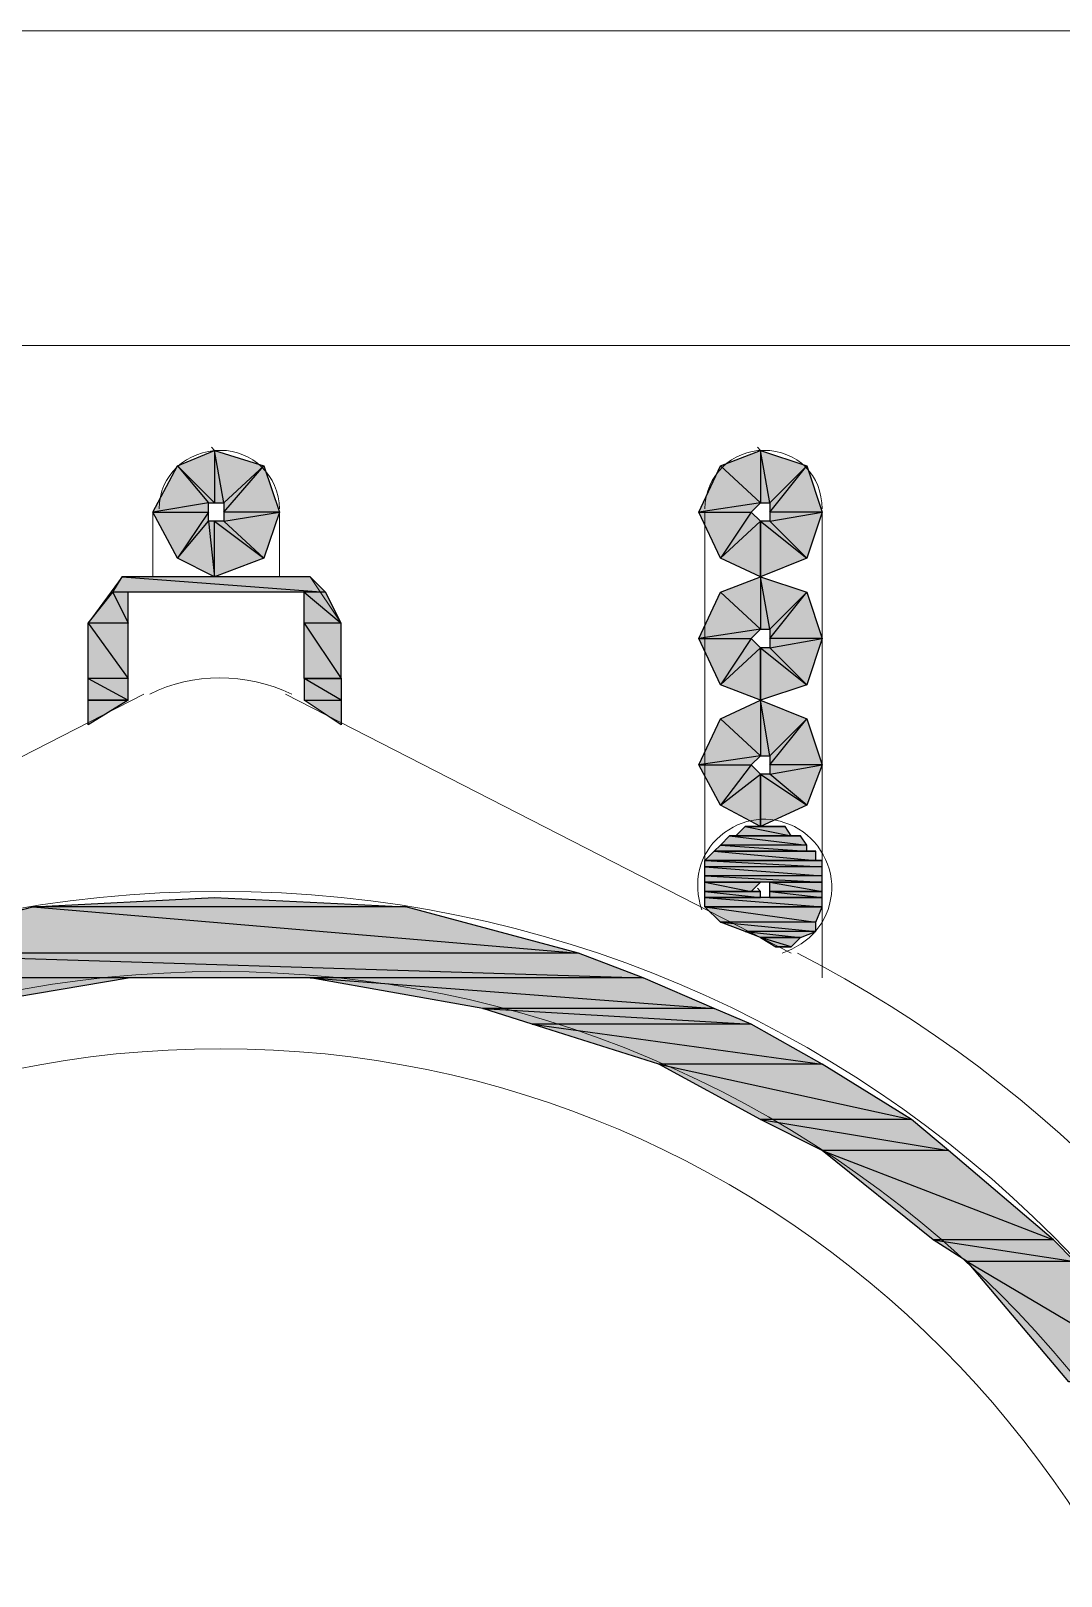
# Model space of a CAD drawing. Header units: millimetres. Extents: x 40 to 176, y -32 to 59.
# Drawn here: x 105.347 to 105.813, y 4.394 to 5.094 of the extents above; entities that cross this region are included whole.
import ezdxf

# ---------------------------------------------------------------- set-up
doc = ezdxf.new("R2010")
doc.units = ezdxf.units.MM
doc.layers.add('15 - Quadro de medição', color=6, linetype='Continuous')

msp = doc.modelspace()

# ---------------------------------------------------------------- hatches: boundary and pattern name
at = {"layer": '15 - Quadro de medição', "true_color": 0x000007}
h = msp.add_hatch(color=7, dxfattribs=at)
h.paths.add_polyline_path([(105.45243, 4.85472), (105.43428, 4.87148), (105.45942, 4.87567)])
h.paths.add_polyline_path([(105.43428, 4.87148), (105.45942, 4.87567), (105.43428, 4.87567)])
h.paths.add_polyline_path([(105.45942, 4.87567), (105.43428, 4.87567), (105.45243, 4.89662)])
h.paths.add_polyline_path([(105.43428, 4.87567), (105.45243, 4.89662), (105.43428, 4.87986)])
h.paths.add_polyline_path([(105.45243, 4.89662), (105.43428, 4.87986), (105.43009, 4.90361)])
h.paths.add_polyline_path([(105.43428, 4.87986), (105.43009, 4.90361), (105.43009, 4.87986)])
h.paths.add_polyline_path([(105.43009, 4.90361), (105.43009, 4.87986), (105.41332, 4.89662)])
h.paths.add_polyline_path([(105.43009, 4.87986), (105.41332, 4.89662), (105.42729, 4.87986)])
h.paths.add_polyline_path([(105.41332, 4.89662), (105.42729, 4.87986), (105.40215, 4.87567)])
h.paths.add_polyline_path([(105.42729, 4.87986), (105.40215, 4.87567), (105.42729, 4.87567)])
h.paths.add_polyline_path([(105.40215, 4.87567), (105.42729, 4.87567), (105.41332, 4.85472)])
h.paths.add_polyline_path([(105.42729, 4.87567), (105.41332, 4.85472), (105.42729, 4.87148)])
h.paths.add_polyline_path([(105.41332, 4.85472), (105.42729, 4.87148), (105.43009, 4.84634)])
h.paths.add_polyline_path([(105.42729, 4.87148), (105.43009, 4.84634), (105.43009, 4.87148)])
h.paths.add_polyline_path([(105.43009, 4.84634), (105.43009, 4.87148), (105.45243, 4.85472)])
h.paths.add_polyline_path([(105.43009, 4.87148), (105.45243, 4.85472), (105.43428, 4.87148)])
h = msp.add_hatch(color=7, dxfattribs=at)
h.paths.add_polyline_path([(105.70525, 4.87567), (105.6815, 4.87567), (105.69826, 4.89662)])
h.paths.add_polyline_path([(105.6815, 4.87567), (105.69826, 4.89662), (105.6815, 4.87986)])
h.paths.add_polyline_path([(105.69826, 4.89662), (105.6815, 4.87986), (105.67731, 4.90361)])
h.paths.add_polyline_path([(105.6815, 4.87986), (105.67731, 4.90361), (105.67731, 4.87986)])
h.paths.add_polyline_path([(105.67731, 4.90361), (105.67731, 4.87986), (105.65915, 4.89662)])
h = msp.add_hatch(color=7, dxfattribs=at)
h.paths.add_polyline_path([(105.65915, 4.89662), (105.67731, 4.87986), (105.64938, 4.87567)])
h.paths.add_polyline_path([(105.67731, 4.87986), (105.64938, 4.87567), (105.67312, 4.87567)])
h.paths.add_polyline_path([(105.64938, 4.87567), (105.67312, 4.87567), (105.65915, 4.85472)])
h.paths.add_polyline_path([(105.67312, 4.87567), (105.65915, 4.85472), (105.67731, 4.87148)])
h.paths.add_polyline_path([(105.65915, 4.85472), (105.67731, 4.87148), (105.67731, 4.84634)])
h = msp.add_hatch(color=7, dxfattribs=at)
h.paths.add_polyline_path([(105.67731, 4.84634), (105.67731, 4.87148), (105.69826, 4.85472)])
h.paths.add_polyline_path([(105.67731, 4.87148), (105.69826, 4.85472), (105.6815, 4.87148)])
h.paths.add_polyline_path([(105.69826, 4.85472), (105.6815, 4.87148), (105.70525, 4.87567)])
h.paths.add_polyline_path([(105.6815, 4.87148), (105.70525, 4.87567), (105.6815, 4.87567)])
h = msp.add_hatch(color=7, dxfattribs=at)
h.paths.add_polyline_path([(105.47339, 4.84634), (105.38818, 4.84634), (105.48037, 4.83936)])
h.paths.add_polyline_path([(105.38818, 4.84634), (105.48037, 4.83936), (105.38399, 4.83936)])
h = msp.add_hatch(color=7, dxfattribs=at)
h.paths.add_polyline_path([(105.70525, 4.81841), (105.6815, 4.81841), (105.69826, 4.83936)])
h.paths.add_polyline_path([(105.6815, 4.81841), (105.69826, 4.83936), (105.6815, 4.8226)])
h.paths.add_polyline_path([(105.69826, 4.83936), (105.6815, 4.8226), (105.67731, 4.84634)])
h.paths.add_polyline_path([(105.6815, 4.8226), (105.67731, 4.84634), (105.67731, 4.8226)])
h.paths.add_polyline_path([(105.67731, 4.84634), (105.67731, 4.8226), (105.65915, 4.83936)])
h = msp.add_hatch(color=7, dxfattribs=at)
h.paths.add_polyline_path([(105.39098, 4.83936), (105.38399, 4.83936), (105.39098, 4.82539)])
h.paths.add_polyline_path([(105.38399, 4.83936), (105.39098, 4.82539), (105.37282, 4.82539)])
h = msp.add_hatch(color=7, dxfattribs=at)
h.paths.add_polyline_path([(105.48037, 4.83936), (105.47059, 4.83936), (105.48735, 4.82539)])
h.paths.add_polyline_path([(105.47059, 4.83936), (105.48735, 4.82539), (105.47059, 4.82539)])
h = msp.add_hatch(color=7, dxfattribs=at)
h.paths.add_polyline_path([(105.65915, 4.83936), (105.67731, 4.8226), (105.64938, 4.81841)])
h.paths.add_polyline_path([(105.67731, 4.8226), (105.64938, 4.81841), (105.67312, 4.81841)])
h.paths.add_polyline_path([(105.64938, 4.81841), (105.67312, 4.81841), (105.65915, 4.79745)])
h.paths.add_polyline_path([(105.67312, 4.81841), (105.65915, 4.79745), (105.67731, 4.81422)])
h.paths.add_polyline_path([(105.65915, 4.79745), (105.67731, 4.81422), (105.67731, 4.79047)])
h = msp.add_hatch(color=7, dxfattribs=at)
h.paths.add_polyline_path([(105.39098, 4.82539), (105.37282, 4.82539), (105.39098, 4.80025)])
h.paths.add_polyline_path([(105.37282, 4.82539), (105.39098, 4.80025), (105.37282, 4.80025)])
h = msp.add_hatch(color=7, dxfattribs=at)
h.paths.add_polyline_path([(105.48735, 4.82539), (105.47059, 4.82539), (105.48735, 4.80025)])
h.paths.add_polyline_path([(105.47059, 4.82539), (105.48735, 4.80025), (105.47059, 4.80025)])
h = msp.add_hatch(color=7, dxfattribs=at)
h.paths.add_polyline_path([(105.67731, 4.79047), (105.67731, 4.81422), (105.69826, 4.79745)])
h.paths.add_polyline_path([(105.67731, 4.81422), (105.69826, 4.79745), (105.6815, 4.81422)])
h.paths.add_polyline_path([(105.69826, 4.79745), (105.6815, 4.81422), (105.70525, 4.81841)])
h.paths.add_polyline_path([(105.6815, 4.81422), (105.70525, 4.81841), (105.6815, 4.81841)])
h = msp.add_hatch(color=7, dxfattribs=at)
h.paths.add_polyline_path([(105.39098, 4.80025), (105.37282, 4.80025), (105.39098, 4.79047)])
h.paths.add_polyline_path([(105.37282, 4.80025), (105.39098, 4.79047), (105.37282, 4.79047)])
h = msp.add_hatch(color=7, dxfattribs=at)
h.paths.add_polyline_path([(105.47059, 4.80025), (105.47059, 4.79047), (105.48735, 4.79047)])
h.paths.add_polyline_path([(105.47059, 4.79047), (105.48735, 4.79047), (105.48735, 4.7793)])
for points in [[(105.47059, 4.80025), (105.48735, 4.80025), (105.48735, 4.79047)], [(105.37282, 4.79047), (105.39098, 4.79047), (105.37282, 4.7793)], [(105.67731, 4.7332), (105.6815, 4.7332), (105.68011, 4.7332)], [(105.43009, 4.70108), (105.51668, 4.69689), (105.34768, 4.69689)], [(105.67731, 4.68292), (105.69547, 4.68292), (105.69128, 4.67873)]]:
    msp.add_hatch(color=7, dxfattribs=at).paths.add_polyline_path(points)
h = msp.add_hatch(color=7, dxfattribs=at)
h.paths.add_polyline_path([(105.70525, 4.76114), (105.6815, 4.76114), (105.69826, 4.78209)])
h.paths.add_polyline_path([(105.6815, 4.76114), (105.69826, 4.78209), (105.6815, 4.76533)])
h.paths.add_polyline_path([(105.69826, 4.78209), (105.6815, 4.76533), (105.67731, 4.79047)])
h.paths.add_polyline_path([(105.6815, 4.76533), (105.67731, 4.79047), (105.67731, 4.76533)])
h.paths.add_polyline_path([(105.67731, 4.79047), (105.67731, 4.76533), (105.65915, 4.78209)])
h = msp.add_hatch(color=7, dxfattribs=at)
h.paths.add_polyline_path([(105.65915, 4.78209), (105.67731, 4.76533), (105.64938, 4.76114)])
h.paths.add_polyline_path([(105.67731, 4.76533), (105.64938, 4.76114), (105.67312, 4.76114)])
h.paths.add_polyline_path([(105.64938, 4.76114), (105.67312, 4.76114), (105.65915, 4.74298)])
h.paths.add_polyline_path([(105.67312, 4.76114), (105.65915, 4.74298), (105.67731, 4.75695)])
h.paths.add_polyline_path([(105.65915, 4.74298), (105.67731, 4.75695), (105.67731, 4.7332)])
h = msp.add_hatch(color=7, dxfattribs=at)
h.paths.add_polyline_path([(105.67731, 4.7332), (105.67731, 4.75695), (105.69826, 4.74298)])
h.paths.add_polyline_path([(105.67731, 4.75695), (105.69826, 4.74298), (105.6815, 4.75695)])
h.paths.add_polyline_path([(105.69826, 4.74298), (105.6815, 4.75695), (105.70525, 4.76114)])
h.paths.add_polyline_path([(105.6815, 4.75695), (105.70525, 4.76114), (105.6815, 4.76114)])
h = msp.add_hatch(color=7, dxfattribs=at)
h.paths.add_polyline_path([(105.68849, 4.7332), (105.67033, 4.7332), (105.69128, 4.72901)])
h.paths.add_polyline_path([(105.67033, 4.7332), (105.69128, 4.72901), (105.66614, 4.72901)])
h.paths.add_polyline_path([(105.69128, 4.72901), (105.66614, 4.72901)])
h.paths.add_polyline_path([(105.66614, 4.72901), (105.69128, 4.72901)])
h = msp.add_hatch(color=7, dxfattribs=at)
h.paths.add_polyline_path([(105.68849, 4.7332), (105.67033, 4.7332)])
h.paths.add_polyline_path([(105.68849, 4.7332), (105.67033, 4.7332), (105.6843, 4.7332)])
h = msp.add_hatch(color=7, dxfattribs=at)
h.paths.add_polyline_path([(105.69826, 4.72482), (105.65915, 4.72482), (105.69826, 4.72203)])
h.paths.add_polyline_path([(105.65915, 4.72482), (105.69826, 4.72203), (105.65636, 4.72203)])
h = msp.add_hatch(color=7, dxfattribs=at)
h.paths.add_polyline_path([(105.69547, 4.72901), (105.66334, 4.72901), (105.69826, 4.72482)])
h.paths.add_polyline_path([(105.66334, 4.72901), (105.69826, 4.72482), (105.65915, 4.72482)])
h = msp.add_hatch(color=7, dxfattribs=at)
h.paths.add_polyline_path([(105.70245, 4.72203), (105.65636, 4.72203), (105.70245, 4.71784)])
h.paths.add_polyline_path([(105.65636, 4.72203), (105.70245, 4.71784), (105.65217, 4.71784)])
h = msp.add_hatch(color=7, dxfattribs=at)
h.paths.add_polyline_path([(105.70525, 4.71784), (105.65217, 4.71784)])
h.paths.add_polyline_path([(105.70525, 4.71784), (105.65217, 4.71784), (105.70245, 4.71784)])
h = msp.add_hatch(color=7, dxfattribs=at)
h.paths.add_polyline_path([(105.70525, 4.71784), (105.65217, 4.71784), (105.70525, 4.71505)])
h.paths.add_polyline_path([(105.65217, 4.71784), (105.70525, 4.71505), (105.65217, 4.71505)])
h = msp.add_hatch(color=7, dxfattribs=at)
h.paths.add_polyline_path([(105.70245, 4.72203), (105.65636, 4.72203)])
h.paths.add_polyline_path([(105.70245, 4.72203), (105.65636, 4.72203), (105.69826, 4.72203)])
h = msp.add_hatch(color=7, dxfattribs=at)
h.paths.add_polyline_path([(105.70525, 4.71505), (105.65217, 4.71505), (105.70525, 4.71085)])
h.paths.add_polyline_path([(105.65217, 4.71505), (105.70525, 4.71085), (105.65217, 4.71085)])
h = msp.add_hatch(color=7, dxfattribs=at)
h.paths.add_polyline_path([(105.70525, 4.71085), (105.65217, 4.71085), (105.70525, 4.70806)])
h.paths.add_polyline_path([(105.65217, 4.71085), (105.70525, 4.70806), (105.65217, 4.70806)])
h = msp.add_hatch(color=7, dxfattribs=at)
h.paths.add_polyline_path([(105.67731, 4.70806), (105.65217, 4.70806), (105.67312, 4.70387)])
h.paths.add_polyline_path([(105.65217, 4.70806), (105.67312, 4.70387), (105.65217, 4.70387)])
h = msp.add_hatch(color=7, dxfattribs=at)
h.paths.add_polyline_path([(105.67731, 4.70387), (105.65217, 4.70387)])
h.paths.add_polyline_path([(105.67731, 4.70387), (105.65217, 4.70387), (105.67312, 4.70387)])
h = msp.add_hatch(color=7, dxfattribs=at)
h.paths.add_polyline_path([(105.67731, 4.70387), (105.65217, 4.70387), (105.67731, 4.70108)])
h.paths.add_polyline_path([(105.65217, 4.70387), (105.67731, 4.70108), (105.65217, 4.70108)])
h = msp.add_hatch(color=7, dxfattribs=at)
h.paths.add_polyline_path([(105.70525, 4.70806), (105.6815, 4.70806), (105.70525, 4.70387)])
h.paths.add_polyline_path([(105.6815, 4.70806), (105.70525, 4.70387), (105.6815, 4.70387)])
h = msp.add_hatch(color=7, dxfattribs=at)
h.paths.add_polyline_path([(105.70525, 4.70387), (105.6815, 4.70387), (105.70525, 4.70108)])
h.paths.add_polyline_path([(105.6815, 4.70387), (105.70525, 4.70108), (105.6815, 4.70108)])
h = msp.add_hatch(color=7, dxfattribs=at)
h.paths.add_polyline_path([(105.51668, 4.69689), (105.34768, 4.69689), (105.5949, 4.67594)])
h.paths.add_polyline_path([(105.34768, 4.69689), (105.5949, 4.67594), (105.26667, 4.67594)])
h = msp.add_hatch(color=7, dxfattribs=at)
h.paths.add_polyline_path([(105.70525, 4.70108), (105.65217, 4.70108), (105.70525, 4.69689)])
h.paths.add_polyline_path([(105.65217, 4.70108), (105.70525, 4.69689), (105.65217, 4.69689)])
h.paths.add_polyline_path([(105.70525, 4.69689), (105.65217, 4.69689)])
h.paths.add_polyline_path([(105.65217, 4.69689), (105.70525, 4.69689)])
h.paths.add_polyline_path([(105.70525, 4.69689), (105.65217, 4.69689)])
h.paths.add_polyline_path([(105.70525, 4.69689), (105.65217, 4.69689)])
h = msp.add_hatch(color=7, dxfattribs=at)
h.paths.add_polyline_path([(105.70525, 4.69689), (105.65217, 4.69689), (105.70245, 4.6899)])
h.paths.add_polyline_path([(105.65217, 4.69689), (105.70245, 4.6899), (105.65915, 4.6899)])
h = msp.add_hatch(color=7, dxfattribs=at)
h.paths.add_polyline_path([(105.70245, 4.6899), (105.65915, 4.6899), (105.70245, 4.68571)])
h.paths.add_polyline_path([(105.65915, 4.6899), (105.70245, 4.68571), (105.67033, 4.68571)])
h = msp.add_hatch(color=7, dxfattribs=at)
h.paths.add_polyline_path([(105.70245, 4.68571), (105.67033, 4.68571), (105.69547, 4.68292)])
h.paths.add_polyline_path([(105.67033, 4.68571), (105.69547, 4.68292), (105.67731, 4.68292)])
h = msp.add_hatch(color=7, dxfattribs=at)
h.paths.add_polyline_path([(105.67731, 4.68292), (105.6843, 4.67873), (105.69128, 4.67873)])
h.paths.add_polyline_path([(105.6843, 4.67873), (105.69128, 4.67873), (105.68849, 4.67873)])
h = msp.add_hatch(color=7, dxfattribs=at)
h.paths.add_polyline_path([(105.5949, 4.67594), (105.26667, 4.67594), (105.62424, 4.66476)])
h.paths.add_polyline_path([(105.26667, 4.67594), (105.62424, 4.66476), (105.23733, 4.66476)])
h = msp.add_hatch(color=7, dxfattribs=at)
h.paths.add_polyline_path([(105.39098, 4.66476), (105.23733, 4.66476), (105.30857, 4.65079)])
h.paths.add_polyline_path([(105.23733, 4.66476), (105.30857, 4.65079), (105.20521, 4.65079)])
h = msp.add_hatch(color=7, dxfattribs=at)
h.paths.add_polyline_path([(105.62424, 4.66476), (105.47339, 4.66476), (105.65636, 4.65079)])
h.paths.add_polyline_path([(105.47339, 4.66476), (105.65636, 4.65079), (105.5516, 4.65079)])
h = msp.add_hatch(color=7, dxfattribs=at)
h.paths.add_polyline_path([(105.65636, 4.65079), (105.5516, 4.65079), (105.67312, 4.64381)])
h.paths.add_polyline_path([(105.5516, 4.65079), (105.67312, 4.64381), (105.57395, 4.64381)])
h = msp.add_hatch(color=7, dxfattribs=at)
h.paths.add_polyline_path([(105.67312, 4.64381), (105.57395, 4.64381), (105.70525, 4.62565)])
h.paths.add_polyline_path([(105.57395, 4.64381), (105.70525, 4.62565), (105.63122, 4.62565)])
h = msp.add_hatch(color=7, dxfattribs=at)
h.paths.add_polyline_path([(105.70525, 4.62565), (105.63122, 4.62565), (105.74575, 4.60051)])
h.paths.add_polyline_path([(105.63122, 4.62565), (105.74575, 4.60051), (105.67731, 4.60051)])
h = msp.add_hatch(color=7, dxfattribs=at)
h.paths.add_polyline_path([(105.74575, 4.60051), (105.67731, 4.60051), (105.76251, 4.58654)])
h.paths.add_polyline_path([(105.67731, 4.60051), (105.76251, 4.58654), (105.70525, 4.58654)])
h = msp.add_hatch(color=7, dxfattribs=at)
h.paths.add_polyline_path([(105.76251, 4.58654), (105.70525, 4.58654), (105.81, 4.54604)])
h.paths.add_polyline_path([(105.70525, 4.58654), (105.81, 4.54604), (105.75553, 4.54604)])
h = msp.add_hatch(color=7, dxfattribs=at)
h.paths.add_polyline_path([(105.81, 4.54604), (105.75553, 4.54604), (105.81978, 4.53626)])
h.paths.add_polyline_path([(105.75553, 4.54604), (105.81978, 4.53626), (105.77089, 4.53626)])
h = msp.add_hatch(color=7, dxfattribs=at)
h.paths.add_polyline_path([(105.81978, 4.53626), (105.77089, 4.53626), (105.86308, 4.48179)])
h.paths.add_polyline_path([(105.77089, 4.53626), (105.86308, 4.48179), (105.81699, 4.48179)])

# ---------------------------------------------------------------- linework, layer by layer
at = {"layer": '15 - Quadro de medição', "color": 7, "linetype": 'Continuous', "lineweight": 20, "true_color": 0x000007}
msp.add_lwpolyline([(104.50124, 5.09357), (106.35334, 5.09357), (106.35334, 1.38517), (104.50124, 1.38517)], close=True, dxfattribs=at)
for points in [[(104.57248, 4.9511), (106.28909, 4.9511), (106.28909, 1.38517), (104.56549, 1.38517), (104.5641, 1.38657), (104.50124, 1.38517)], [(104.58644, 4.9511), (106.26674, 4.9511), (106.26674, 4.9511)], [(105.43009, 4.90361), (105.42869, 4.905), (105.42869, 4.905)], [(105.67731, 4.90361), (105.67592, 4.905), (105.67592, 4.905)], [(105.40215, 4.87567), (105.40215, 4.84634), (105.40215, 4.84634)], [(105.45942, 4.84634), (105.45942, 4.87567), (105.45942, 4.87567)], [(105.65217, 4.87567), (105.65217, 4.69689), (105.65217, 4.69689)], [(105.70525, 4.66476), (105.70525, 4.87567), (105.70525, 4.87567)], [(105.48735, 4.7793), (105.48735, 4.82539), (105.47339, 4.84634), (105.43009, 4.84634), (105.38818, 4.84634), (105.37282, 4.82539), (105.37282, 4.7793)], [(105.47059, 4.79047), (105.47059, 4.80025), (105.47059, 4.83936), (105.43009, 4.83936), (105.39098, 4.83936), (105.39098, 4.80025), (105.39098, 4.79047)], [(105.39796, 4.79326), (105.16889, 4.67594), (105.16889, 4.67594)], [(105.69128, 4.67594), (105.46221, 4.79326), (105.46221, 4.79326)], [(105.67731, 4.70387), (105.67592, 4.70527), (105.67592, 4.70527)]]:
    msp.add_lwpolyline(points, dxfattribs=at)
at = {"layer": '15 - Quadro de medição', "color": 7, "linetype": 'Continuous', "lineweight": -2, "true_color": 0x000007}
for points in [[(105.43009, 4.90361), (105.43009, 4.87986), (105.41332, 4.89662)], [(105.45243, 4.89662), (105.43428, 4.87986), (105.43009, 4.90361)], [(105.43428, 4.87986), (105.43009, 4.90361), (105.43009, 4.87986)], [(105.67731, 4.90361), (105.67731, 4.87986), (105.65915, 4.89662)], [(105.69826, 4.89662), (105.6815, 4.87986), (105.67731, 4.90361)], [(105.6815, 4.87986), (105.67731, 4.90361), (105.67731, 4.87986)], [(105.41332, 4.89662), (105.42729, 4.87986), (105.40215, 4.87567)], [(105.43009, 4.87986), (105.41332, 4.89662), (105.42729, 4.87986)], [(105.45942, 4.87567), (105.43428, 4.87567), (105.45243, 4.89662)], [(105.43428, 4.87567), (105.45243, 4.89662), (105.43428, 4.87986)], [(105.65915, 4.89662), (105.67731, 4.87986), (105.64938, 4.87567)], [(105.70525, 4.87567), (105.6815, 4.87567), (105.69826, 4.89662)], [(105.6815, 4.87567), (105.69826, 4.89662), (105.6815, 4.87986)], [(105.42729, 4.87986), (105.40215, 4.87567), (105.42729, 4.87567)], [(105.67731, 4.87986), (105.64938, 4.87567), (105.67312, 4.87567)], [(105.40215, 4.87567), (105.42729, 4.87567), (105.41332, 4.85472)], [(105.42729, 4.87567), (105.41332, 4.85472), (105.42729, 4.87148)], [(105.41332, 4.85472), (105.42729, 4.87148), (105.43009, 4.84634)], [(105.42729, 4.87148), (105.43009, 4.84634), (105.43009, 4.87148)], [(105.43009, 4.84634), (105.43009, 4.87148), (105.45243, 4.85472)], [(105.43009, 4.87148), (105.45243, 4.85472), (105.43428, 4.87148)], [(105.45243, 4.85472), (105.43428, 4.87148), (105.45942, 4.87567)], [(105.43428, 4.87148), (105.45942, 4.87567), (105.43428, 4.87567)], [(105.64938, 4.87567), (105.67312, 4.87567), (105.65915, 4.85472)], [(105.67312, 4.87567), (105.65915, 4.85472), (105.67731, 4.87148)], [(105.65915, 4.85472), (105.67731, 4.87148), (105.67731, 4.84634)], [(105.67731, 4.84634), (105.67731, 4.87148), (105.69826, 4.85472)], [(105.67731, 4.87148), (105.69826, 4.85472), (105.6815, 4.87148)], [(105.69826, 4.85472), (105.6815, 4.87148), (105.70525, 4.87567)], [(105.6815, 4.87148), (105.70525, 4.87567), (105.6815, 4.87567)], [(105.38818, 4.84634), (105.48037, 4.83936), (105.38399, 4.83936)], [(105.47339, 4.84634), (105.38818, 4.84634), (105.48037, 4.83936)], [(105.67731, 4.84634), (105.67731, 4.8226), (105.65915, 4.83936)], [(105.69826, 4.83936), (105.6815, 4.8226), (105.67731, 4.84634)], [(105.6815, 4.8226), (105.67731, 4.84634), (105.67731, 4.8226)], [(105.38399, 4.83936), (105.39098, 4.82539), (105.37282, 4.82539)], [(105.39098, 4.83936), (105.38399, 4.83936), (105.39098, 4.82539)], [(105.48037, 4.83936), (105.47059, 4.83936), (105.48735, 4.82539)], [(105.47059, 4.83936), (105.48735, 4.82539), (105.47059, 4.82539)], [(105.65915, 4.83936), (105.67731, 4.8226), (105.64938, 4.81841)], [(105.70525, 4.81841), (105.6815, 4.81841), (105.69826, 4.83936)], [(105.6815, 4.81841), (105.69826, 4.83936), (105.6815, 4.8226)], [(105.39098, 4.82539), (105.37282, 4.82539), (105.39098, 4.80025)], [(105.37282, 4.82539), (105.39098, 4.80025), (105.37282, 4.80025)], [(105.48735, 4.82539), (105.47059, 4.82539), (105.48735, 4.80025)], [(105.47059, 4.82539), (105.48735, 4.80025), (105.47059, 4.80025)], [(105.67731, 4.8226), (105.64938, 4.81841), (105.67312, 4.81841)], [(105.64938, 4.81841), (105.67312, 4.81841), (105.65915, 4.79745)], [(105.67312, 4.81841), (105.65915, 4.79745), (105.67731, 4.81422)], [(105.69826, 4.79745), (105.6815, 4.81422), (105.70525, 4.81841)], [(105.6815, 4.81422), (105.70525, 4.81841), (105.6815, 4.81841)], [(105.65915, 4.79745), (105.67731, 4.81422), (105.67731, 4.79047)], [(105.67731, 4.79047), (105.67731, 4.81422), (105.69826, 4.79745)], [(105.67731, 4.81422), (105.69826, 4.79745), (105.6815, 4.81422)], [(105.39098, 4.80025), (105.37282, 4.80025), (105.39098, 4.79047)], [(105.37282, 4.80025), (105.39098, 4.79047), (105.37282, 4.79047)], [(105.47059, 4.80025), (105.47059, 4.79047), (105.48735, 4.79047)], [(105.47059, 4.80025), (105.48735, 4.80025), (105.48735, 4.79047)], [(105.37282, 4.79047), (105.39098, 4.79047), (105.37282, 4.7793)], [(105.47059, 4.79047), (105.48735, 4.79047), (105.48735, 4.7793)], [(105.67731, 4.79047), (105.67731, 4.76533), (105.65915, 4.78209)], [(105.69826, 4.78209), (105.6815, 4.76533), (105.67731, 4.79047)], [(105.6815, 4.76533), (105.67731, 4.79047), (105.67731, 4.76533)], [(105.65915, 4.78209), (105.67731, 4.76533), (105.64938, 4.76114)], [(105.70525, 4.76114), (105.6815, 4.76114), (105.69826, 4.78209)], [(105.6815, 4.76114), (105.69826, 4.78209), (105.6815, 4.76533)], [(105.67731, 4.76533), (105.64938, 4.76114), (105.67312, 4.76114)], [(105.64938, 4.76114), (105.67312, 4.76114), (105.65915, 4.74298)], [(105.67312, 4.76114), (105.65915, 4.74298), (105.67731, 4.75695)], [(105.69826, 4.74298), (105.6815, 4.75695), (105.70525, 4.76114)], [(105.6815, 4.75695), (105.70525, 4.76114), (105.6815, 4.76114)], [(105.65915, 4.74298), (105.67731, 4.75695), (105.67731, 4.7332)], [(105.67731, 4.7332), (105.67731, 4.75695), (105.69826, 4.74298)], [(105.67731, 4.75695), (105.69826, 4.74298), (105.6815, 4.75695)], [(105.67033, 4.7332), (105.69128, 4.72901), (105.66614, 4.72901)], [(105.67731, 4.7332), (105.6843, 4.7332), (105.67033, 4.7332)], [(105.68849, 4.7332), (105.68849, 4.7332), (105.67033, 4.7332)], [(105.68849, 4.7332), (105.67033, 4.7332), (105.6843, 4.7332)], [(105.68849, 4.7332), (105.67033, 4.7332), (105.69128, 4.72901)], [(105.67731, 4.7332), (105.6815, 4.7332), (105.68011, 4.7332)], [(105.6815, 4.7332), (105.67731, 4.7332), (105.6843, 4.7332)], [(105.65915, 4.72482), (105.69826, 4.72203), (105.65636, 4.72203)], [(105.66334, 4.72901), (105.69826, 4.72482), (105.65915, 4.72482)], [(105.69826, 4.72482), (105.65915, 4.72482), (105.69826, 4.72203)], [(105.66614, 4.72901), (105.69547, 4.72901), (105.66334, 4.72901)], [(105.69547, 4.72901), (105.66334, 4.72901), (105.69826, 4.72482)], [(105.69128, 4.72901), (105.66614, 4.72901)], [(105.66614, 4.72901), (105.69128, 4.72901), (105.69128, 4.72901)], [(105.69128, 4.72901), (105.66614, 4.72901), (105.69547, 4.72901)], [(105.65636, 4.72203), (105.70245, 4.71784), (105.65217, 4.71784)], [(105.70525, 4.71784), (105.70525, 4.71784), (105.65217, 4.71784)], [(105.70525, 4.71784), (105.65217, 4.71784), (105.70245, 4.71784)], [(105.70525, 4.71784), (105.65217, 4.71784), (105.70525, 4.71505)], [(105.65217, 4.71784), (105.70525, 4.71505), (105.65217, 4.71505)], [(105.70245, 4.72203), (105.70245, 4.72203), (105.65636, 4.72203)], [(105.70245, 4.72203), (105.65636, 4.72203), (105.69826, 4.72203)], [(105.70245, 4.72203), (105.65636, 4.72203), (105.70245, 4.71784)], [(105.70525, 4.71505), (105.65217, 4.71505), (105.70525, 4.71085)], [(105.65217, 4.71505), (105.70525, 4.71085), (105.65217, 4.71085)], [(105.70525, 4.71085), (105.65217, 4.71085), (105.70525, 4.70806)], [(105.65217, 4.71085), (105.70525, 4.70806), (105.65217, 4.70806)], [(105.65217, 4.70806), (105.67731, 4.70806), (105.67731, 4.70806)], [(105.67731, 4.70806), (105.67731, 4.70806), (105.65217, 4.70806)], [(105.65217, 4.70806), (105.67731, 4.70806), (105.67731, 4.70806)], [(105.67731, 4.70806), (105.67731, 4.70806), (105.65217, 4.70806)], [(105.65217, 4.70806), (105.67731, 4.70806), (105.67731, 4.70806)], [(105.67731, 4.70806), (105.67731, 4.70806), (105.65217, 4.70806)], [(105.65217, 4.70806), (105.67731, 4.70806), (105.67731, 4.70806)], [(105.67731, 4.70806), (105.67731, 4.70806), (105.65217, 4.70806)], [(105.65217, 4.70806), (105.67731, 4.70806), (105.67731, 4.70806)], [(105.67731, 4.70806), (105.67731, 4.70806), (105.65217, 4.70806)], [(105.65217, 4.70806), (105.67731, 4.70806), (105.67731, 4.70806)], [(105.67731, 4.70806), (105.67731, 4.70806), (105.65217, 4.70806)], [(105.65217, 4.70806), (105.67731, 4.70806), (105.67731, 4.70806)], [(105.67731, 4.70806), (105.67731, 4.70806), (105.65217, 4.70806)], [(105.67731, 4.70806), (105.65217, 4.70806), (105.67312, 4.70387)], [(105.65217, 4.70806), (105.67312, 4.70387), (105.65217, 4.70387)], [(105.65217, 4.70387), (105.67312, 4.70387), (105.67312, 4.70387)], [(105.67312, 4.70387), (105.67312, 4.70387), (105.65217, 4.70387)], [(105.65217, 4.70387), (105.67312, 4.70387), (105.67312, 4.70387)], [(105.67312, 4.70387), (105.67312, 4.70387), (105.65217, 4.70387)], [(105.67731, 4.70387), (105.67731, 4.70387), (105.65217, 4.70387)], [(105.67731, 4.70387), (105.65217, 4.70387), (105.67312, 4.70387)], [(105.65217, 4.70387), (105.67731, 4.70387), (105.67731, 4.70387)], [(105.67731, 4.70387), (105.67731, 4.70387), (105.65217, 4.70387)], [(105.65217, 4.70387), (105.67731, 4.70387), (105.67731, 4.70387)], [(105.67731, 4.70387), (105.67731, 4.70387), (105.65217, 4.70387)], [(105.67731, 4.70387), (105.65217, 4.70387), (105.67731, 4.70108)], [(105.65217, 4.70387), (105.67731, 4.70108), (105.65217, 4.70108)], [(105.6815, 4.70806), (105.70525, 4.70806), (105.70525, 4.70806)], [(105.70525, 4.70806), (105.70525, 4.70806), (105.6815, 4.70806)], [(105.6815, 4.70806), (105.70525, 4.70806), (105.70525, 4.70806)], [(105.70525, 4.70806), (105.70525, 4.70806), (105.6815, 4.70806)], [(105.6815, 4.70806), (105.70525, 4.70806), (105.70525, 4.70806)], [(105.70525, 4.70806), (105.70525, 4.70806), (105.6815, 4.70806)], [(105.6815, 4.70806), (105.70525, 4.70806), (105.70525, 4.70806)], [(105.70525, 4.70806), (105.70525, 4.70806), (105.6815, 4.70806)], [(105.6815, 4.70806), (105.70525, 4.70806), (105.70525, 4.70806)], [(105.70525, 4.70806), (105.70525, 4.70806), (105.6815, 4.70806)], [(105.70525, 4.70806), (105.6815, 4.70806)], [(105.6815, 4.70806), (105.70525, 4.70806), (105.70525, 4.70806)], [(105.6815, 4.70806), (105.70525, 4.70806), (105.70525, 4.70806)], [(105.70525, 4.70806), (105.70525, 4.70806), (105.6815, 4.70806)], [(105.70525, 4.70806), (105.6815, 4.70806), (105.70525, 4.70387)], [(105.6815, 4.70806), (105.70525, 4.70387), (105.6815, 4.70387)], [(105.6815, 4.70387), (105.70525, 4.70387), (105.70525, 4.70387)], [(105.70525, 4.70387), (105.70525, 4.70387), (105.6815, 4.70387)], [(105.6815, 4.70387), (105.70525, 4.70387), (105.70525, 4.70387)], [(105.70525, 4.70387), (105.70525, 4.70387), (105.6815, 4.70387)], [(105.6815, 4.70387), (105.70525, 4.70387), (105.70525, 4.70387)], [(105.70525, 4.70387), (105.70525, 4.70387), (105.6815, 4.70387)], [(105.6815, 4.70387), (105.70525, 4.70387), (105.70525, 4.70387)], [(105.70525, 4.70387), (105.70525, 4.70387), (105.6815, 4.70387)], [(105.6815, 4.70387), (105.70525, 4.70387), (105.70525, 4.70387)], [(105.70525, 4.70387), (105.70525, 4.70387), (105.6815, 4.70387)], [(105.70525, 4.70387), (105.6815, 4.70387), (105.70525, 4.70108)], [(105.6815, 4.70387), (105.70525, 4.70108), (105.6815, 4.70108)], [(105.34768, 4.69689), (105.5949, 4.67594), (105.26667, 4.67594)], [(105.43009, 4.70108), (105.51668, 4.69689), (105.34768, 4.69689)], [(105.51668, 4.69689), (105.34768, 4.69689), (105.5949, 4.67594)], [(105.65217, 4.70108), (105.67731, 4.70108), (105.67731, 4.70108)], [(105.67731, 4.70108), (105.67731, 4.70108), (105.65217, 4.70108)], [(105.65217, 4.70108), (105.67731, 4.70108), (105.67731, 4.70108)], [(105.67731, 4.70108), (105.67731, 4.70108), (105.65217, 4.70108)], [(105.67731, 4.70108), (105.65217, 4.70108)], [(105.65217, 4.70108), (105.67731, 4.70108), (105.67731, 4.70108)], [(105.65217, 4.70108), (105.67731, 4.70108), (105.67731, 4.70108)], [(105.67731, 4.70108), (105.67731, 4.70108), (105.65217, 4.70108)], [(105.70525, 4.70108), (105.65217, 4.70108), (105.70525, 4.69689)], [(105.65217, 4.70108), (105.70525, 4.69689), (105.65217, 4.69689)], [(105.70525, 4.69689), (105.65217, 4.69689)], [(105.65217, 4.69689), (105.70525, 4.69689), (105.70525, 4.69689)], [(105.70525, 4.69689), (105.70525, 4.69689), (105.65217, 4.69689)], [(105.70525, 4.69689), (105.65217, 4.69689)], [(105.70525, 4.69689), (105.65217, 4.69689), (105.70245, 4.6899)], [(105.65217, 4.69689), (105.70245, 4.6899), (105.65915, 4.6899)], [(105.6815, 4.70108), (105.70525, 4.70108), (105.70525, 4.70108)], [(105.70525, 4.70108), (105.70525, 4.70108), (105.6815, 4.70108)], [(105.6815, 4.70108), (105.70525, 4.70108), (105.70525, 4.70108)], [(105.70525, 4.70108), (105.70525, 4.70108), (105.6815, 4.70108)], [(105.70525, 4.70108), (105.6815, 4.70108)], [(105.6815, 4.70108), (105.70525, 4.70108), (105.70525, 4.70108)], [(105.6815, 4.70108), (105.70525, 4.70108), (105.70525, 4.70108)], [(105.70525, 4.70108), (105.70525, 4.70108), (105.6815, 4.70108)], [(105.70245, 4.6899), (105.65915, 4.6899), (105.70245, 4.68571)], [(105.65915, 4.6899), (105.70245, 4.68571), (105.67033, 4.68571)], [(105.70245, 4.68571), (105.67033, 4.68571), (105.69547, 4.68292)], [(105.67033, 4.68571), (105.69547, 4.68292), (105.67731, 4.68292)], [(105.67731, 4.68292), (105.6843, 4.67873), (105.69128, 4.67873)], [(105.67731, 4.68292), (105.69547, 4.68292), (105.69128, 4.67873)], [(105.26667, 4.67594), (105.62424, 4.66476), (105.23733, 4.66476)], [(105.5949, 4.67594), (105.26667, 4.67594), (105.62424, 4.66476)], [(105.6843, 4.67873), (105.69128, 4.67873), (105.68849, 4.67873)], [(105.39098, 4.66476), (105.23733, 4.66476), (105.30857, 4.65079)], [(105.62424, 4.66476), (105.47339, 4.66476), (105.65636, 4.65079)], [(105.47339, 4.66476), (105.65636, 4.65079), (105.5516, 4.65079)], [(105.65636, 4.65079), (105.5516, 4.65079), (105.67312, 4.64381)], [(105.5516, 4.65079), (105.67312, 4.64381), (105.57395, 4.64381)], [(105.67312, 4.64381), (105.57395, 4.64381), (105.70525, 4.62565)], [(105.57395, 4.64381), (105.70525, 4.62565), (105.63122, 4.62565)], [(105.70525, 4.62565), (105.63122, 4.62565), (105.74575, 4.60051)], [(105.63122, 4.62565), (105.74575, 4.60051), (105.67731, 4.60051)], [(105.74575, 4.60051), (105.67731, 4.60051), (105.76251, 4.58654)], [(105.67731, 4.60051), (105.76251, 4.58654), (105.70525, 4.58654)], [(105.76251, 4.58654), (105.70525, 4.58654), (105.81, 4.54604)], [(105.70525, 4.58654), (105.81, 4.54604), (105.75553, 4.54604)], [(105.81, 4.54604), (105.75553, 4.54604), (105.81978, 4.53626)], [(105.75553, 4.54604), (105.81978, 4.53626), (105.77089, 4.53626)], [(105.81978, 4.53626), (105.77089, 4.53626), (105.86308, 4.48179)], [(105.77089, 4.53626), (105.86308, 4.48179), (105.81699, 4.48179)]]:
    msp.add_lwpolyline(points, close=True, dxfattribs=at)
at = {"layer": '15 - Quadro de medição', "color": 7, "linetype": 'Continuous', "lineweight": 20, "true_color": 0x000007}
for points in [[(105.43288, 4.90361), (105.41751, 4.90361), (105.40494, 4.89243), (105.40494, 4.87707)], [(105.45942, 4.87707), (105.45942, 4.89243), (105.44685, 4.90361), (105.43288, 4.90361)], [(105.67871, 4.90361), (105.66474, 4.90361), (105.65217, 4.89243), (105.65217, 4.87707)], [(105.70525, 4.87707), (105.70525, 4.89243), (105.69407, 4.90361), (105.67871, 4.90361)], [(105.465, 4.79326), (105.44405, 4.80304), (105.42031, 4.80304), (105.40075, 4.79326)]]:
    msp.add_open_spline(points, degree=3, dxfattribs=at)
for points in [[(105.68709, 4.67594), (105.69966, 4.68013), (105.70804, 4.6899), (105.70944, 4.70247), (105.70944, 4.70247), (105.71083, 4.71505), (105.70385, 4.72762), (105.69268, 4.7332), (105.69268, 4.7332), (105.6815, 4.73879), (105.66893, 4.73739), (105.65915, 4.72901), (105.65915, 4.72901), (105.64938, 4.72063), (105.64658, 4.70806), (105.65077, 4.69549)], [(105.96644, 4.16891), (105.96644, 4.46503), (105.7276, 4.70387), (105.43288, 4.70387), (105.43288, 4.70387), (105.13677, 4.70387), (104.89792, 4.46503), (104.89792, 4.16891), (104.89792, 4.16891), (104.89792, 3.8742), (105.13677, 3.63535), (105.43288, 3.63535), (105.43288, 3.63535), (105.7276, 3.63535), (105.96644, 3.8742), (105.96644, 4.16891)], [(105.17169, 4.67594), (104.93703, 4.55581), (104.81551, 4.29043), (104.87837, 4.03482), (104.87837, 4.03482), (104.93982, 3.77922), (105.16889, 3.59904), (105.43288, 3.59904), (105.43288, 3.59904), (105.69547, 3.59904), (105.92454, 3.77922), (105.986, 4.03482), (105.986, 4.03482), (106.04885, 4.29043), (105.92733, 4.55581), (105.69407, 4.67594)], [(105.93152, 4.16891), (105.93152, 4.44547), (105.70804, 4.66756), (105.43288, 4.66756), (105.43288, 4.66756), (105.15632, 4.66756), (104.93424, 4.44547), (104.93424, 4.16891), (104.93424, 4.16891), (104.93424, 3.89375), (105.15632, 3.67027), (105.43288, 3.67027), (105.43288, 3.67027), (105.70804, 3.67027), (105.93152, 3.89375), (105.93152, 4.16891)], [(105.89521, 4.16891), (105.89521, 4.42452), (105.68849, 4.63264), (105.43288, 4.63264), (105.43288, 4.63264), (105.17727, 4.63264), (104.96916, 4.42452), (104.96916, 4.16891), (104.96916, 4.16891), (104.96916, 3.91331), (105.17727, 3.70659), (105.43288, 3.70659), (105.43288, 3.70659), (105.68849, 3.70659), (105.89521, 3.91331), (105.89521, 4.16891)]]:
    msp.add_open_spline(points, degree=3, knots=[0, 0, 0, 0, 0.0625, 0.0625, 0.0625, 0.062501, 0.125, 0.125, 0.125, 0.125001, 0.1875, 0.1875, 0.1875, 0.187501, 1, 1, 1, 1], dxfattribs=at)

doc.saveas('drawing.dxf')
